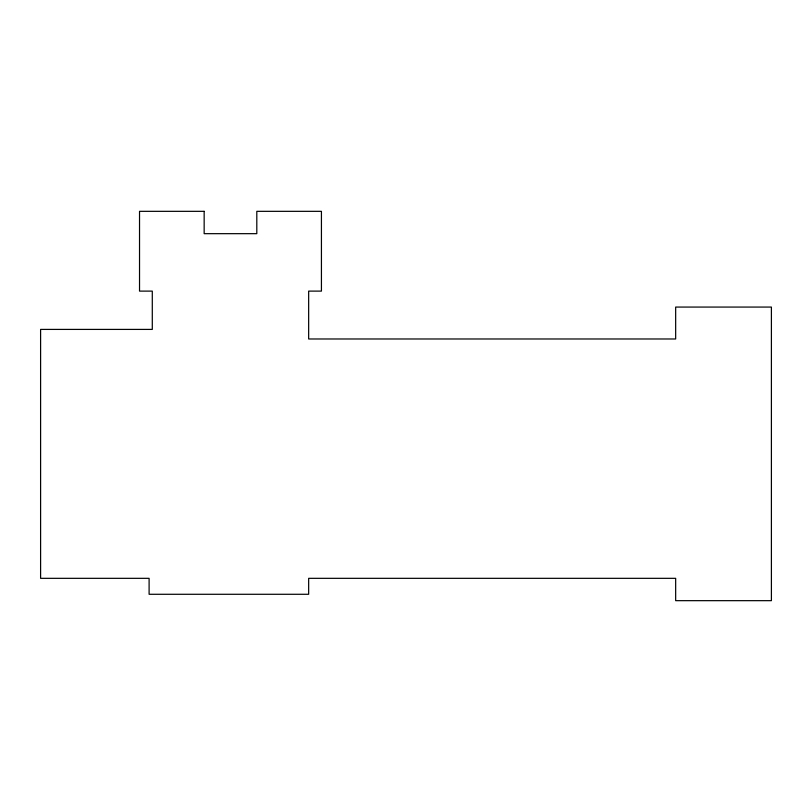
<?xml version="1.0" encoding="UTF-8"?>
<svg xmlns="http://www.w3.org/2000/svg" width="812" height="812" viewBox="0 0 812 812"><rect width="100%" height="100%" fill="white"/><g stroke="black" fill="none" stroke-linecap="round" stroke-linejoin="round"><path stroke-width="1.22" d="M204.157 211.333L139.532 211.333L139.532 291.112L152.291 291.112L152.291 329.408L40.6 329.408L40.6 578.327L149.103 578.327L149.103 594.282L308.661 594.282L308.661 578.327L675.665 578.327L675.665 600.667L771.4 600.667L771.4 307.068L675.665 307.068L675.665 338.98L308.661 338.98L308.661 291.112L321.43 291.112L321.43 211.333L256.805 211.333L256.805 233.673L204.157 233.673L204.157 211.333"/></g></svg>
